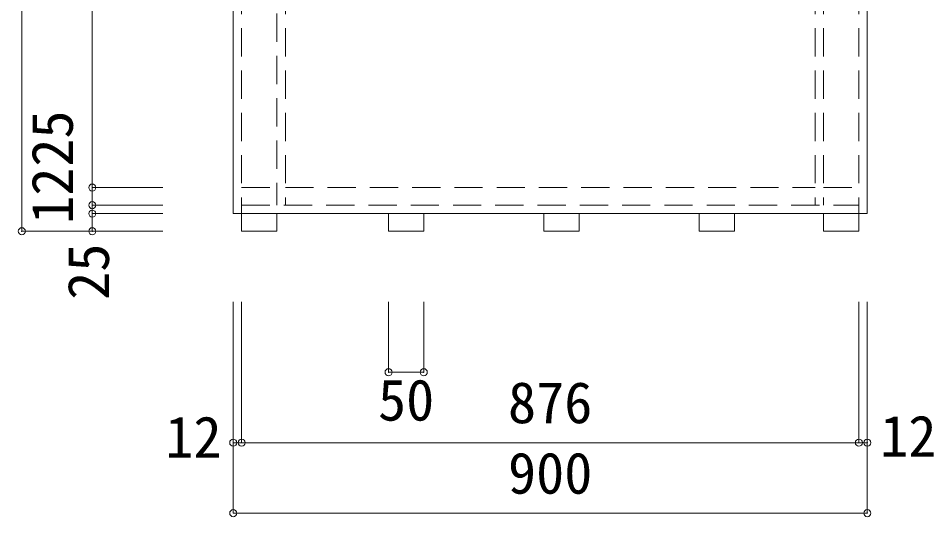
# Model space of a CAD drawing. Units: millimetres, scale not verified. Extents: x -6300 to 6300, y -4455 to 4455.
# Drawn here: x 830 to 2778, y 242 to 1302 of the extents above; entities that cross this region are included whole.
import ezdxf
from ezdxf.enums import TextEntityAlignment as Align

# ---------------------------------------------------------------- set-up
doc = ezdxf.new("R2010")
doc.units = ezdxf.units.MM
doc.header["$LTSCALE"] = 30
doc.header["$PDMODE"] = 32
doc.header["$PDSIZE"] = 15
doc.linetypes.add('DASHED2', pattern=[3, 2, -1])
doc.layers.add('1-0', color=7, linetype='Continuous', lineweight=18)
doc.styles.add('ＭＳ ゴシック', font='')
doc.styles.get('ＭＳ ゴシック').set_extended_font_data('MS Gothic')

msp = doc.modelspace()

# ---------------------------------------------------------------- linework, layer by layer
at = {"layer": '1-0'}
for p, q in [((837, 2199.2), (837, 849.2)), ((1287, 886.7), (1287, 2199.2)), ((2637, 2199.2), (2637, 886.7)), ((987, 2181.2), (987, 942.2)), ((987, 942.2), (1137, 942.2)), ((987, 942.2), (987, 904.7)), ((987, 904.7), (1137, 904.7)), ((987, 904.7), (987, 886.7)), ((987, 886.7), (1137, 886.7)), ((1287, 886.7), (2637, 886.7)), ((1305, 886.7), (1305, 849.2)), ((2619, 886.7), (2619, 849.2)), ((837, 849.2), (1137, 849.2)), ((1287, 399.2), (1287, 699.2)), ((1287, 249.2), (1287, 699.2)), ((1305, 399.2), (1305, 699.2)), ((1617.75, 549.2), (1617.75, 699.2)), ((1692.75, 549.2), (1692.75, 699.2)), ((2619, 399.2), (2619, 699.2)), ((2637, 399.2), (2637, 699.2)), ((2637, 249.2), (2637, 699.2)), ((1617.75, 549.2), (1692.75, 549.2)), ((1287, 399.2), (1305, 399.2)), ((1305, 399.2), (2619, 399.2)), ((2619, 399.2), (2637, 399.2)), ((1287, 249.2), (2637, 249.2))]:
    msp.add_line(p, q, dxfattribs=at)
at = {"layer": '1-0', "linetype": 'DASHED2'}
for p, q in [((1305, 2181.2), (1305, 886.7)), ((1398, 2181.2), (1398, 904.7)), ((2526, 2181.2), (2526, 904.7)), ((2544, 2181.2), (2544, 904.7)), ((2619, 2181.2), (2619, 886.7)), ((1380, 1762.29), (1380, 904.7)), ((1305, 942.2), (1380, 942.2)), ((1398, 942.2), (2526, 942.2)), ((2544, 942.2), (2619, 942.2)), ((1305, 904.7), (2619, 904.7))]:
    msp.add_line(p, q, dxfattribs=at)
at = {"layer": '1-0'}
for points in [[(987, 886.7), (987, 849.2), (1137, 849.2)], [(1380, 886.7), (1380, 849.2), (1305, 849.2)], [(2544, 886.7), (2544, 849.2), (2619, 849.2)]]:
    msp.add_lwpolyline(points, dxfattribs=at)
for points in [[(1617.75, 886.7), (1692.75, 886.7), (1692.75, 849.2), (1617.75, 849.2)], [(1948.5, 886.7), (2023.5, 886.7), (2023.5, 849.2), (1948.5, 849.2)], [(2279.25, 886.7), (2354.25, 886.7), (2354.25, 849.2), (2279.25, 849.2)]]:
    msp.add_lwpolyline(points, close=True, dxfattribs=at)
for p in [(987, 942.2), (987, 904.7), (987, 886.7), (837, 849.2), (987, 849.2), (1617.75, 549.2), (1692.75, 549.2), (1287, 399.2), (1305, 399.2), (2619, 399.2), (2637, 399.2), (1287, 249.2), (2637, 249.2)]:
    msp.add_point(p, dxfattribs=at)

# ---------------------------------------------------------------- texts
at = {"layer": '1-0', "style": 'ＭＳ ゴシック'}
for s, p in [('25', (972, 986.52)), ('12', (972, 864.95)), ('25', (1048.92, 703.25))]:
    msp.add_text(s, height=87.98, rotation=90, dxfattribs=at).set_placement(p, align=Align.BOTTOM_LEFT)
for s, p in [('50', (1595.25, 419.77)), ('876', (1872, 414.2)), ('12', (1142.48, 340.94)), ('12', (2664.33, 342.82)), ('900', (1872, 264.2))]:
    msp.add_text(s, height=87.98, dxfattribs=at).set_placement(p, align=Align.BOTTOM_LEFT)

doc.saveas('drawing.dxf')
